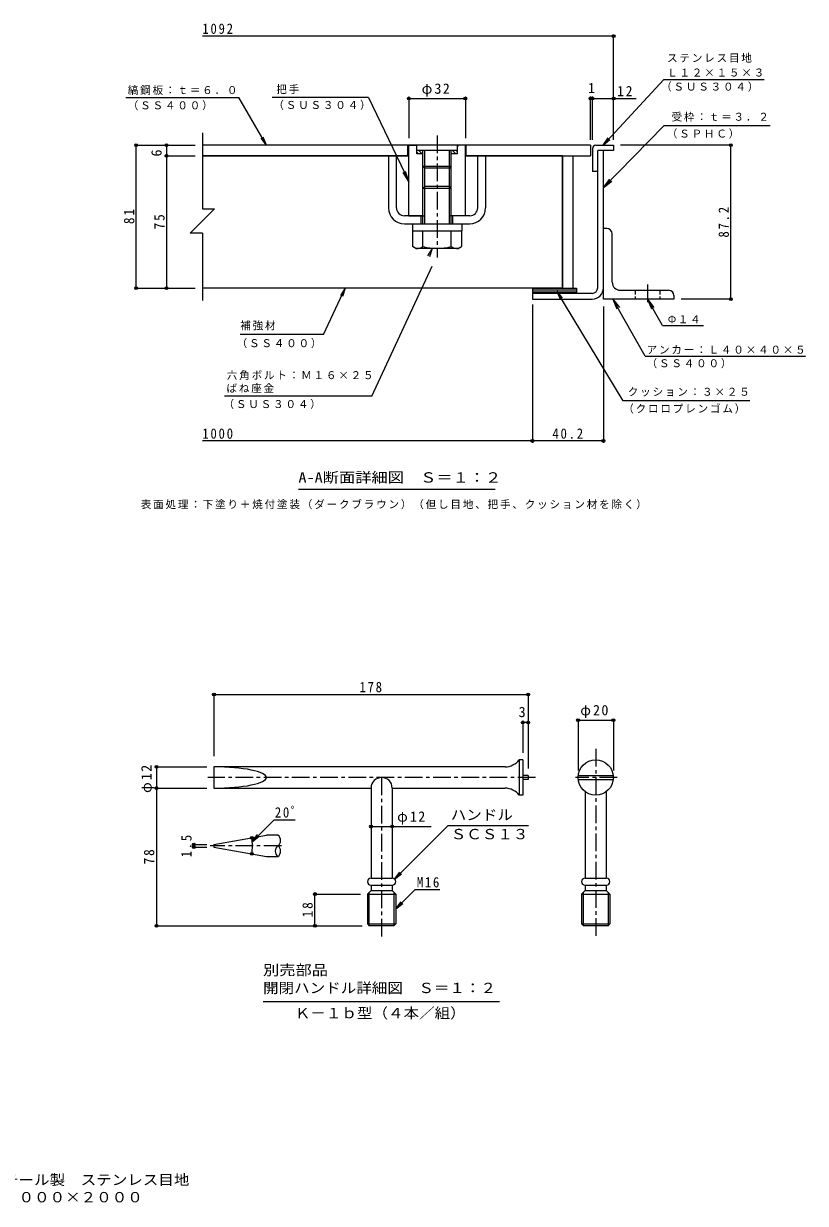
# Model space of a CAD drawing. Units: millimetres on the paper, enlarged 10 times, with parts at other scales. Extents: x -2620 to 2461, y -1962 to 1488.
# Drawn here: x 246 to 2461, y -1962 to 1380 of the extents above; entities that cross this region are included whole.
import ezdxf
from ezdxf.enums import TextEntityAlignment as Align

# ---------------------------------------------------------------- set-up
doc = ezdxf.new("R2010")
doc.units = ezdxf.units.MM
doc.header["$LTSCALE"] = 10
doc.header["$PDMODE"] = 32
doc.header["$PDSIZE"] = 8
doc.linetypes.add('CHAIN1', pattern=[8, 5, -1, 1, -1])
doc.linetypes.add('DASHED1', pattern=[1.8, 1.2, -0.6])
for name, color, linetype, lineweight in [('D-1', 2, 'Continuous', 9), ('D-2', 3, 'Continuous', 9), ('D-3', 4, 'Continuous', 9), ('D-4', 7, 'Continuous', 9), ('D-5', 7, 'Continuous', 9), ('D-6', 6, 'Continuous', 5), ('D-7', 4, 'CHAIN1', 9), ('D-8', 5, 'Continuous', 5), ('D-9', 134, 'Continuous', 5), ('D-C', 2, 'Continuous', 9), ('D-E', 3, 'Continuous', 9), ('D-F', 7, 'Continuous', 9), ('F-5', 7, 'Continuous', 9)]:
    doc.layers.add(name, color=color, linetype=linetype, lineweight=lineweight)
doc.styles.add('ＭＳ ゴシック', font='')
doc.styles.get('ＭＳ ゴシック').set_extended_font_data('MS Gothic')

msp = doc.modelspace()

# ---------------------------------------------------------------- linework, layer by layer
at = {"layer": 'D-1'}
for p, q in [((1872.32, 631.77), (1872.32, 1020.77)), ((1888.32, 631.77), (1888.32, 1020.77)), ((1687.32, 615.77), (1687.32, 599.77)), ((1856.32, 615.77), (1687.32, 615.77)), ((1687.32, 599.77), (1856.32, 599.77))]:
    msp.add_line(p, q, dxfattribs=at)
for radius in [16, 32]:
    msp.add_arc((1856.32, 631.77), radius, 270, 0, dxfattribs=at)
at = {"layer": 'D-2'}
for p, q in [((1852.32, 1035.77), (752.32, 1035.77)), ((752.32, 1005.77), (1337.32, 1005.77)), ((1334.82, 1005.77), (1334.82, 1035.77)), ((1497.32, 1005.77), (1852.32, 1005.77)), ((1499.82, 1005.77), (1499.82, 1035.77)), ((1852.32, 1035.77), (1852.32, 1005.77))]:
    msp.add_line(p, q, dxfattribs=at)
at = {"layer": 'D-3'}
for p, q in [((1857.32, 1025.77), (1857.32, 960.77)), ((1867.32, 1035.77), (1917.32, 1035.77)), ((1872.32, 960.77), (1872.32, 1020.77)), ((1872.32, 960.77), (1857.32, 960.77))]:
    msp.add_line(p, q, dxfattribs=at)
msp.add_lwpolyline([(1917.32, 1035.77), (1917.32, 1020.77), (1872.32, 1020.77)], dxfattribs=at)
msp.add_arc((1867.32, 1025.77), 10, 90, 180, dxfattribs=at)
at = {"layer": 'D-4'}
msp.add_line((1581.99, 60.47), (1024.49, 60.47), dxfattribs=at)
at = {"layer": 'D-5'}
for p, q in [((1917.32, 1344.65), (752.32, 1344.65)), ((1917.32, 1050.77), (1917.32, 1349.65)), ((2059.51, 1221.71), (1887.35, 1035.77)), ((2059.51, 1221.71), (2343.71, 1221.71)), ((535.75, 1170.52), (855.56, 1170.52)), ((933.77, 1035.77), (855.56, 1170.52)), ((1222.98, 1170.52), (949.73, 1170.52)), ((1222.98, 1170.52), (1337.32, 932.95)), ((1852.32, 1050.77), (1852.32, 1173.4)), ((1857.32, 1050.77), (1857.32, 1173.4)), ((1852.32, 1168.4), (1857.32, 1168.4)), ((1857.32, 1168.4), (1981.67, 1168.4)), ((2361.22, 1090.16), (2059.65, 1090.16)), ((933.77, 1035.77), (918.51, 1055.57)), ((933.77, 1035.77), (924.15, 1058.85)), ((1887.35, 1035.77), (1901.79, 1056.18)), ((1887.35, 1035.77), (1906.58, 1051.74)), ((1337.32, 932.95), (1320.89, 958.05)), ((1337.32, 932.95), (1327.95, 961.45)), ((1888.32, 915.76), (1906.37, 939.72)), ((1403.7, 743.27), (1390.26, 722.19)), ((1403.7, 743.27), (1396.18, 719.43)), ((1232.02, 325.12), (1403.7, 693.27)), ((1156.72, 630.77), (1149.2, 606.93)), ((1756.18, 622.29), (1771.85, 602.81)), ((1915.6, 599.77), (1933.63, 575.8)), ((1915.6, 599.77), (1926.81, 571.95)), ((2006.91, 438.09), (1915.6, 599.77)), ((2013.32, 599.77), (2024.53, 571.95)), ((2013.32, 599.77), (2031.35, 575.8)), ((2055.65, 524.82), (2013.32, 599.77)), ((2055.65, 524.82), (2171.79, 524.82)), ((1095.63, 499.76), (859.61, 499.76)), ((2006.91, 438.09), (2460.69, 438.09)), ((1232.02, 325.12), (815.04, 325.12)), ((2302.97, 311.94), (1944.83, 311.94)), ((1290.12, -894.54), (1400.2, -894.54)), ((1449.06, -890.98), (1675.94, -890.98)), ((1296.95, -1043.09), (1316.78, -1027.88)), ((1355.25, -1072.63), (1424.96, -1072.63)), ((1300.12, -1127.76), (1319.95, -1112.54)), ((924.25, -1389.92), (1594.25, -1389.92))]:
    msp.add_line(p, q, dxfattribs=at)
at = {"layer": 'D-5', "color": 5, "lineweight": 5}
for p, q in [((1279.82, 1005.77), (1279.82, 858.27)), ((1302.32, 1005.77), (1279.82, 1005.77)), ((1302.32, 858.27), (1302.32, 1005.77)), ((1532.32, 858.27), (1532.32, 1005.77)), ((1532.32, 1005.77), (1554.82, 1005.77)), ((1554.82, 1005.77), (1554.82, 858.27)), ((1377.32, 835.77), (1324.82, 835.77)), ((1372.32, 813.27), (1372.32, 835.77)), ((1509.82, 835.77), (1457.32, 835.77)), ((1462.32, 813.27), (1462.32, 835.77)), ((1324.82, 813.27), (1509.82, 813.27))]:
    msp.add_line(p, q, dxfattribs=at)
at = {"layer": 'D-5', "color": 3, "linetype": 'CHAIN1'}
for p, q in [((1866.65, -674.32), (1866.65, -1211.47)), ((1696.08, -755.4), (767.63, -755.4)), ((1260.12, -755.4), (1260.12, -1211.47)), ((1927.41, -755.4), (1809.66, -755.4)), ((976.46, -948.94), (774.04, -948.94))]:
    msp.add_line(p, q, dxfattribs=at)
at = {"layer": 'D-5', "color": 3}
for p, q in [((1650.12, -705.4), (1650.12, -805.4)), ((1660.12, -705.4), (1650.12, -705.4)), ((1660.12, -705.4), (1660.12, -805.4)), ((1675.12, -749.65), (1660.12, -749.65)), ((1675.12, -761.15), (1660.12, -761.15)), ((1675.12, -749.65), (1675.12, -761.15)), ((1816.98, -749.65), (1916.31, -749.65)), ((1816.98, -761.15), (1916.31, -761.15)), ((1290.12, -785.4), (1610.12, -785.4)), ((1290.12, -785.4), (1290.12, -1040.4)), ((1836.65, -795.4), (1836.65, -1040.4)), ((1896.65, -795.4), (1896.65, -1040.4)), ((1660.12, -805.4), (1650.12, -805.4)), ((966.46, -918.94), (933.99, -918.94)), ((785.12, -945.19), (785.12, -952.69)), ((933.99, -978.94), (966.46, -978.94)), ((1230.12, -1060.4), (1230.12, -1075.4)), ((1836.65, -1040.4), (1896.65, -1040.4)), ((1836.65, -1060.4), (1896.65, -1060.4)), ((1836.65, -1060.4), (1836.65, -1075.4)), ((1896.65, -1060.4), (1896.65, -1075.4)), ((1220.12, -1085.4), (1230.12, -1075.4)), ((1220.12, -1085.4), (1220.12, -1170.13)), ((1225.12, -1175.4), (1225.12, -1080.4)), ((1230.12, -1075.4), (1290.12, -1075.4)), ((1300.12, -1085.4), (1290.12, -1075.4)), ((1295.12, -1080.4), (1295.12, -1175.4)), ((1826.65, -1085.4), (1836.65, -1075.4)), ((1826.65, -1085.4), (1826.65, -1170.13)), ((1831.65, -1175.4), (1831.65, -1080.4)), ((1836.65, -1075.4), (1896.65, -1075.4)), ((1906.65, -1085.4), (1896.65, -1075.4)), ((1901.65, -1080.4), (1901.65, -1175.4)), ((1220.12, -1170.13), (1300.12, -1170.13)), ((1220.12, -1170.13), (1225.12, -1175.4)), ((1295.12, -1175.4), (1225.12, -1175.4)), ((1295.12, -1175.4), (1300.12, -1170.13)), ((1826.65, -1170.13), (1906.65, -1170.13)), ((1826.65, -1170.13), (1831.65, -1175.4)), ((1901.65, -1175.4), (1831.65, -1175.4)), ((1901.65, -1175.4), (1906.65, -1170.13))]:
    msp.add_line(p, q, dxfattribs=at)
at = {"layer": 'D-5'}
for points in [[(2059.65, 1090.16), (1888.32, 915.76), (1911.95, 934.23)], [(1095.63, 499.76), (1156.72, 630.77), (1143.29, 609.69)], [(1944.83, 311.94), (1756.18, 622.29), (1766.27, 599.42)], [(1449.06, -890.98), (1296.95, -1043.09), (1312.17, -1023.26)], [(1355.25, -1072.63), (1300.12, -1127.76), (1315.34, -1107.93)]]:
    msp.add_lwpolyline(points, dxfattribs=at)
at = {"layer": 'D-5', "color": 3}
for points in [[(1610.12, -725.4), (785.12, -725.4), (785.12, -785.4), (1230.12, -785.4)], [(1230.12, -785.4), (1230.12, -1040.4), (1290.12, -1040.4)], [(1230.12, -1060.4), (1290.12, -1060.4), (1290.12, -1075.4)], [(1220.12, -1085.4), (1300.12, -1085.4), (1300.12, -1170.13)], [(1826.65, -1085.4), (1906.65, -1085.4), (1906.65, -1170.13)]]:
    msp.add_lwpolyline(points, dxfattribs=at)
msp.add_circle((1866.65, -755.4), 50, dxfattribs=at)
at = {"layer": 'D-5', "color": 5, "lineweight": 5}
for centre, radius, start, end in [((1324.82, 858.27), 45, 180, 270), ((1324.82, 858.27), 22.5, 180, 270), ((1509.82, 858.27), 22.5, 270, 0), ((1509.82, 858.27), 45, 270, 0)]:
    msp.add_arc(centre, radius, start, end, dxfattribs=at)
at = {"layer": 'D-5', "color": 3}
for centre, radius, start, end in [((1608.3, -671.76), 53.67, 271.94333, 321.18758), ((1260.12, -785.4), 30, 0, 180), ((1608.3, -839.04), 53.67, 38.81242, 88.06058), ((955.21, -933.94), 18.75, 306.87005, 53.12995), ((977.71, -963.94), 18.75, 126.87005, 233.12995), ((955.21, -963.94), 18.75, 306.87005, 53.12995), ((1230.12, -1050.4), 10, 90, 270), ((1290.12, -1050.4), 10, 270, 90), ((1836.65, -1050.4), 10, 90, 270), ((1896.65, -1050.4), 10, 270, 90)]:
    msp.add_arc(centre, radius, start, end, dxfattribs=at)
msp.add_ellipse((785.12, -755.4), major_axis=(148.87, 0), ratio=0.201518, start_param=4.712389, end_param=7.8539816, dxfattribs=at)
at = {"layer": 'D-5'}
for p in [(1917.32, 1344.65), (1852.32, 1168.4), (1857.32, 1168.4), (1917.32, 1168.4)]:
    msp.add_point(p, dxfattribs=at)
at = {"layer": 'D-6'}
for p, q in [((1687.32, 630.77), (1812.32, 630.77)), ((1687.32, 630.77), (1687.32, 615.77)), ((1687.32, 625.77), (1812.32, 625.77)), ((1687.32, 620.77), (1812.32, 620.77)), ((1812.32, 630.77), (1812.32, 615.77))]:
    msp.add_line(p, q, dxfattribs=at)
at = {"layer": 'D-7'}
msp.add_line((2013.32, 640.82), (2013.32, 582.35), dxfattribs=at)
at = {"layer": 'D-8'}
for p, q in [((1772.32, 1005.77), (1802.32, 1005.77)), ((1772.32, 1005.77), (1772.32, 630.77)), ((1802.32, 1005.77), (1802.32, 630.77)), ((1772.32, 630.77), (1802.32, 630.77))]:
    msp.add_line(p, q, dxfattribs=at)
at = {"layer": 'D-9'}
for p, q in [((1347.82, 793.27), (1347.82, 748.9)), ((1377.32, 748.76), (1377.32, 793.27)), ((1457.32, 748.76), (1457.32, 793.27)), ((1486.82, 793.27), (1486.82, 748.76)), ((1357.36, 743.39), (1347.82, 748.9)), ((1477.32, 743.27), (1357.57, 743.27)), ((1477.32, 743.27), (1486.82, 748.76))]:
    msp.add_line(p, q, dxfattribs=at)
for centre, radius, start, end in [((1358.61, 777.78), 34.53, 267.86055, 302.81094), ((1417.32, 891.87), 148.6, 254.38446, 285.61554), ((1476.03, 777.78), 34.53, 237.18906, 272.13945)]:
    msp.add_arc(centre, radius, start, end, dxfattribs=at)
at = {"layer": 'D-C', "linetype": 'CHAIN1'}
msp.add_line((1417.32, 1063.45), (1417.32, 717.64), dxfattribs=at)
at = {"layer": 'D-C'}
for p, q in [((1337.32, 1035.77), (1357.32, 1035.77)), ((1337.32, 835.77), (1337.32, 1035.77)), ((1359.82, 1033.27), (1357.32, 1035.77)), ((1474.82, 1035.77), (1359.82, 1035.77)), ((1359.82, 1010.77), (1359.82, 1035.77)), ((1474.82, 1020.77), (1359.82, 1020.77)), ((1364.72, 1010.77), (1359.82, 1015.67)), ((1377.32, 1010.77), (1359.82, 1010.77)), ((1375.32, 1010.77), (1365.32, 1020.77)), ((1377.32, 1019.38), (1375.93, 1020.77)), ((1377.32, 813.27), (1377.32, 1020.77)), ((1382.32, 813.27), (1382.32, 1020.77)), ((1452.32, 813.27), (1452.32, 1020.77)), ((1457.32, 994.55), (1457.32, 1020.77)), ((1460.17, 1010.77), (1457.32, 1013.63)), ((1474.82, 1010.77), (1457.32, 1010.77)), ((1470.78, 1010.77), (1460.78, 1020.77)), ((1474.82, 1017.34), (1471.39, 1020.77)), ((1477.32, 1035.77), (1474.82, 1033.27)), ((1474.82, 1010.77), (1474.82, 1035.77)), ((1497.32, 1035.77), (1477.32, 1035.77)), ((1497.32, 835.77), (1497.32, 1035.77)), ((1457.32, 975.77), (1377.32, 975.77)), ((1457.32, 976.04), (1452.32, 970.77)), ((1457.32, 813.27), (1457.32, 994.55)), ((1382.32, 918.27), (1377.32, 913.27)), ((1457.32, 913.27), (1377.32, 913.27)), ((1452.32, 918.27), (1382.32, 918.27)), ((1457.32, 913.27), (1452.32, 918.27)), ((1337.32, 835.77), (1382.32, 835.77)), ((1497.32, 835.77), (1452.32, 835.77))]:
    msp.add_line(p, q, dxfattribs=at)
at = {"layer": 'D-C', "color": 134, "lineweight": 5}
for p, q in [((1347.32, 813.27), (1487.32, 813.27)), ((1487.32, 813.27), (1487.32, 793.27))]:
    msp.add_line(p, q, dxfattribs=at)
at = {"layer": 'D-C'}
msp.add_lwpolyline([(1452.32, 970.77), (1382.32, 970.77), (1377.32, 975.77)], dxfattribs=at)
at = {"layer": 'D-C', "color": 134, "lineweight": 5}
msp.add_lwpolyline([(1347.32, 813.27), (1347.32, 793.27), (1487.32, 793.27)], dxfattribs=at)
at = {"layer": 'D-E', "color": 2}
for p, q in [((1337.32, 1005.77), (752.32, 1005.77)), ((1772.32, 630.77), (752.32, 630.77))]:
    msp.add_line(p, q, dxfattribs=at)
at = {"layer": 'D-E'}
for p, q in [((1898.32, 799.77), (1888.32, 799.77)), ((1888.32, 599.77), (1888.32, 799.77)), ((1913.32, 647.27), (1913.32, 784.77)), ((1935.82, 624.77), (2073.32, 624.77)), ((2088.32, 609.77), (2088.32, 599.77)), ((2088.32, 599.77), (1888.32, 599.77))]:
    msp.add_line(p, q, dxfattribs=at)
at = {"layer": 'D-E', "linetype": 'DASHED1'}
for p, q in [((1978.32, 624.77), (1978.32, 599.77)), ((2048.32, 624.77), (2048.32, 599.77))]:
    msp.add_line(p, q, dxfattribs=at)
at = {"layer": 'D-E', "color": 2}
msp.add_lwpolyline([(1772.32, 630.77), (1772.32, 1005.77), (1497.32, 1005.77)], dxfattribs=at)
at = {"layer": 'D-E'}
for centre, radius, start, end in [((1898.32, 784.77), 15, 0, 90), ((1935.82, 647.27), 22.5, 180, 270), ((2073.32, 609.77), 15, 0, 90)]:
    msp.add_arc(centre, radius, start, end, dxfattribs=at)
at = {"layer": 'D-F'}
for p, q in [((1337.32, 1171.4), (1337.32, 1055.77)), ((1497.32, 1171.4), (1497.32, 1055.77)), ((1337.32, 1168.4), (1497.32, 1168.4)), ((752.32, 1070.77), (752.32, 854.97)), ((561.75, 1035.77), (732.32, 1035.77)), ((564.75, 630.77), (564.75, 1035.77)), ((647.66, 1005.77), (732.32, 1005.77)), ((650.66, 1035.77), (650.66, 1005.77)), ((650.66, 1005.77), (650.66, 630.77)), ((2252.23, 1035.77), (1937.32, 1035.77)), ((2249.23, 599.77), (2249.23, 1035.77)), ((752.32, 786.15), (717.91, 786.15)), ((752.32, 786.15), (752.32, 595.35)), ((561.75, 630.77), (732.32, 630.77)), ((1687.32, 584.77), (1687.32, 192.84)), ((1888.32, 578.39), (1888.32, 192.84)), ((2252.23, 599.77), (2108.32, 599.77)), ((1687.32, 197.84), (752.32, 197.84)), ((1888.32, 197.84), (1687.32, 197.84)), ((785.12, -517.28), (785.12, -694.63)), ((785.12, -520.28), (1675.12, -520.28)), ((1675.12, -517.28), (1675.12, -729.65)), ((1660.12, -596.19), (1660.12, -685.4)), ((1675.12, -599.19), (1660.12, -599.19)), ((1816.65, -590.19), (1816.65, -735.4)), ((1816.65, -593.19), (1916.65, -593.19)), ((1916.65, -590.19), (1916.65, -735.4)), ((619.42, -725.4), (765.49, -725.4)), ((622.42, -725.4), (622.42, -1175.4)), ((619.42, -785.4), (765.49, -785.4)), ((955.66, -875.28), (1015.01, -875.28)), ((1230.12, -894.54), (1290.12, -894.54)), ((893.78, -937.16), (913.62, -921.94)), ((725.14, -945.19), (765.12, -945.19)), ((725.14, -952.69), (765.12, -952.69)), ((728.14, -952.69), (728.14, -945.19)), ((1068.31, -1085.4), (1200.12, -1085.4)), ((1071.31, -1175.4), (1071.31, -1085.4)), ((619.42, -1175.4), (1205.12, -1175.4))]:
    msp.add_line(p, q, dxfattribs=at)
at = {"layer": 'D-F', "color": 3}
for p, q in [((785.12, -945.19), (933.99, -918.94)), ((785.12, -952.69), (933.99, -978.94))]:
    msp.add_line(p, q, dxfattribs=at)
at = {"layer": 'D-F'}
for points in [[(752.32, 854.97), (786.72, 854.97), (717.91, 786.15)], [(955.66, -875.28), (893.78, -937.16), (909, -917.32)]]:
    msp.add_lwpolyline(points, dxfattribs=at)
msp.add_arc((763.85, -948.94), 130.46, 350, 10, dxfattribs=at)
for p in [(1337.32, 1168.4), (1497.32, 1168.4), (564.75, 1035.77), (650.66, 1035.77), (2249.23, 1035.77), (650.66, 1005.77), (564.75, 630.77), (650.66, 630.77), (2249.23, 599.77), (1687.32, 197.84), (1888.32, 197.84), (785.12, -520.28), (1675.12, -520.28), (1660.12, -599.19), (1675.12, -599.19), (1816.65, -593.19), (1916.65, -593.19), (622.42, -725.4), (622.42, -785.4), (1230.12, -894.54), (1290.12, -894.54), (892.33, -926.29), (728.14, -945.19), (728.14, -952.69), (892.33, -971.6), (1071.31, -1085.4), (622.42, -1175.4), (1071.31, -1175.4)]:
    msp.add_point(p, dxfattribs=at)

# ---------------------------------------------------------------- texts
at = {"layer": 'D-4', "color": 2, "style": 'ＭＳ ゴシック', "width": 1.15}
msp.add_text('A-A断面詳細図\u3000Ｓ＝１：２', height=29.33, dxfattribs=at).set_placement((1024.49, 71.1), align=Align.BOTTOM_LEFT)
at = {"layer": 'D-4', "insert": (577.78, 4.34), "char_height": 21.99, "attachment_point": 7, "style": 'ＭＳ ゴシック'}
msp.add_mtext('\\T1.17;表面処理：下塗り＋焼付塗装（ダークブラウン）（但し目地、把手、クッション材を除く）', dxfattribs=at)
at = {"layer": 'D-5', "color": 2, "style": 'ＭＳ ゴシック'}
msp.add_text('1', height=29.33, dxfattribs=at).set_placement((1844.82, 1174.4), align=Align.BOTTOM_LEFT)
for s, width, p in [('ハンドル', 1.1, (1455.94, -884.66)), ('ＳＣＳ１３', 1.1, (1455.94, -939.18)), ('別売部品', 1.15, (924.25, -1324.42)), ('開閉ハンドル詳細図\u3000Ｓ＝１：２', 1.1, (924.25, -1374.92)), ('Ｋ－１ｂ型（４本／組）', 1.1, (1014.25, -1446.14))]:
    msp.add_text(s, height=29.33, dxfattribs=dict(at, width=width)).set_placement(p, align=Align.BOTTOM_LEFT)
at = {"layer": 'D-5', "color": 2, "char_height": 29.33, "attachment_point": 7, "style": 'ＭＳ ゴシック'}
for s, insert in [('\\T1.28;\\W0.9;1092', (752.32, 1350.65)), ('\\T1.27;\\W0.95;12', (1927.59, 1174.4)), ('\\T1.27;\\W0.9;M16', (1359.96, -1067.17))]:
    msp.add_mtext(s, dxfattribs=dict(at, insert=insert))
at = {"layer": 'D-5', "char_height": 21.99, "attachment_point": 7, "style": 'ＭＳ ゴシック'}
for s, insert in [('\\T1.17;ステンレス目地', (2068.71, 1269.32)), ('\\T1.17;Ｌ１２×１５×３', (2068.71, 1229.88)), ('\\T1.17;縞鋼板：ｔ＝６．０', (541.08, 1178.07)), ('\\T1.17;把手', (961.82, 1180.36)), ('\\T1.17;（ＳＵＳ３０４）', (2051.87, 1187.44)), ('\\T1.17;（ＳＳ４００）', (541.08, 1134.4)), ('\\T1.17;（ＳＵＳ３０４）', (953.41, 1135.46)), ('\\T1.17;受枠：ｔ＝３．２', (2081.6, 1102.48)), ('\\T1.17;（ＳＰＨＣ）', (2067.99, 1054.31)), ('\\T1.17;補強材', (859.61, 511.24)), ('\\T1.17;Φ１４', (2070.84, 530.78)), ('\\T1.17;（ＳＳ４００）', (849.41, 460.71)), ('\\T1.17;アンカー：Ｌ４０×４０×５', (2010.69, 444.05)), ('\\T1.17;（ＳＳ４００）', (2010.69, 403.81)), ('\\T1.17;六角ボルト：Ｍ１６×２５', (821.57, 370.47)), ('\\T1.17;ばね座金', (820.52, 333.75)), ('\\T1.17;クッション：３×２５', (1957.51, 323.66)), ('\\T1.17;（ＳＵＳ３０４）', (812.26, 288.19)), ('\\T1.17;（クロロプレンゴム）', (1944.55, 275.38))]:
    msp.add_mtext(s, dxfattribs=dict(at, insert=insert))
at = {"layer": 'D-F', "color": 2, "style": 'ＭＳ ゴシック'}
msp.add_text('6', height=29.33, rotation=90, dxfattribs=at).set_placement((645.66, 1003.58), align=Align.BOTTOM_LEFT)
msp.add_text('3', height=29.33, dxfattribs=at).set_placement((1648.27, -593.19), align=Align.BOTTOM_LEFT)
at = {"layer": 'D-F', "color": 2, "char_height": 29.33, "attachment_point": 7, "style": 'ＭＳ ゴシック'}
for s, insert in [('\\T1.19;φ32', (1373.57, 1173.4)), ('\\T1.28;\\W0.9;1000', (752.32, 203.84)), ('\\T1.28;\\W0.9;40.2', (1744.07, 203.84)), ('\\T1.27;\\W0.9;178', (1197.62, -514.28)), ('\\T1.19;φ20', (1822.9, -587.19)), ('\\T1.27;\\W0.9;20ﾟ', (957.76, -869.26)), ('\\T1.19;φ12', (1304.05, -888.54))]:
    msp.add_mtext(s, dxfattribs=dict(at, insert=insert))
at = {"layer": 'D-F', "color": 2, "char_height": 29.33, "attachment_point": 7, "rotation": 90, "style": 'ＭＳ ゴシック'}
for s, insert in [('\\T1.27;\\W0.95;81', (559.75, 812.02)), ('\\T1.27;\\W0.95;75', (645.66, 797.02)), ('\\T1.28;\\W0.9;87.2', (2244.23, 774.02)), ('\\T1.19;φ12', (616.42, -799.15)), ('\\T1.27;\\W0.9;1.5', (722.14, -981.44)), ('\\T1.27;\\W0.95;78', (616.42, -1001.65)), ('\\T1.27;\\W0.95;18', (1065.31, -1151.65))]:
    msp.add_mtext(s, dxfattribs=dict(at, insert=insert))
at = {"layer": 'F-5', "color": 2, "style": 'ＭＳ ゴシック', "width": 1.1}
for s, p in [('縞鋼板蓋\u3000屋内用\u3000一般形\u3000スチール製\u3000ステンレス目地', (-428.49, -1918.41)), ('マシンハッチ\u3000Ｓ－１４ＥＣ－１０００×２０００', (-428.49, -1967.62))]:
    msp.add_text(s, height=29.33, dxfattribs=at).set_placement(p, align=Align.BOTTOM_LEFT)

doc.saveas('drawing.dxf')
